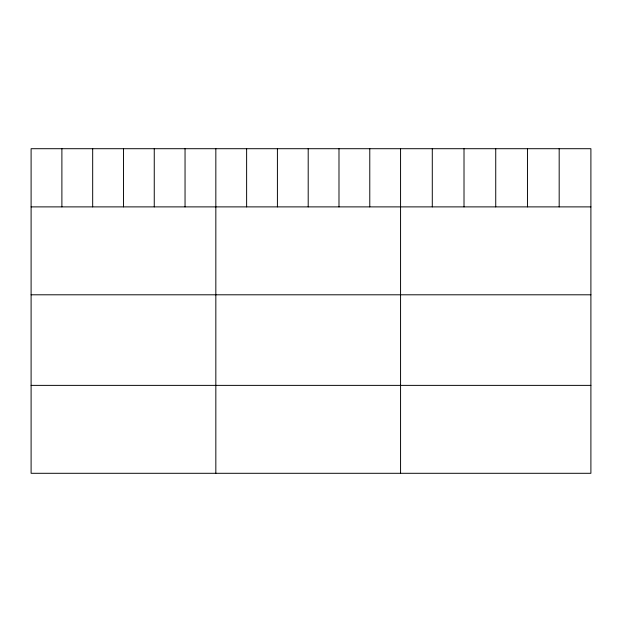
<?xml version="1.0" encoding="UTF-8"?>
<svg xmlns="http://www.w3.org/2000/svg" width="622" height="622" viewBox="0 0 622 622"><rect width="100%" height="100%" fill="white"/><g stroke="black" fill="none" stroke-linecap="round" stroke-linejoin="round"><path stroke-width="0.93" d="M590.9 206.885L590.9 473.295L31.1 473.295L31.1 148.705L590.9 148.705L590.9 206.885L31.1 206.885M31.1 294.797L590.9 294.797M31.1 385.376L590.9 385.376M559.178 148.705L559.178 206.885M527.456 148.705L527.456 206.885M495.734 148.705L495.734 206.885M464.012 148.705L464.012 206.885M432.29 148.705L432.29 206.885M400.568 148.705L400.568 473.295M369.779 148.705L369.779 206.885M338.99 148.705L338.99 206.885M308.201 148.705L308.201 206.885M277.412 148.705L277.412 206.885M246.623 148.705L246.623 206.885M215.834 148.705L215.834 473.295M185.045 148.705L185.045 206.885M154.256 148.705L154.256 206.885M123.467 148.705L123.467 206.885M92.678 148.705L92.678 206.885M61.889 148.705L61.889 206.885"/></g></svg>
